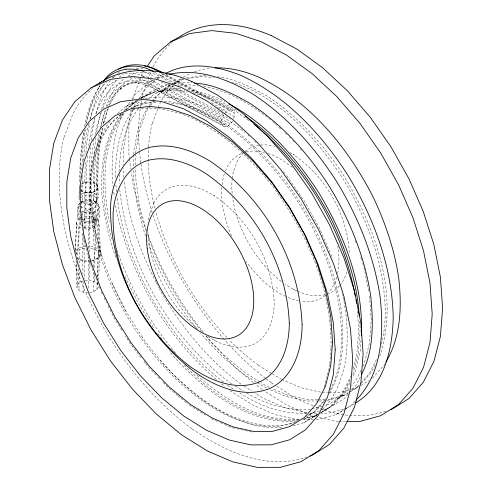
<?xml version="1.0" encoding="UTF-8"?>
<svg xmlns="http://www.w3.org/2000/svg" width="492" height="492" viewBox="0 0 492 492"><rect width="100%" height="100%" fill="white"/><g stroke="black" fill="none" stroke-linecap="round" stroke-linejoin="round"><path stroke-width="0.37" stroke-dasharray="2.46 1.84" d="M88.314 288.177L88.431 255.588M89.722 292.469L93.259 291.83L96.93 289.714L98.474 286.848L97.539 283.902L94.341 281.547L89.605 280.317L89.722 260.385M89.772 251.953L89.722 216.043L84.243 216.234L79.55 217.876L76.709 220.588L75.196 250.243M83.929 239.573L84.409 278.964M84.083 228.282L84.243 216.234M82.853 233.866L82.385 260.231L82.81 261.055L82.97 273.964M93.259 291.83L93.572 272.832M93.677 266.756L93.775 260.674L94.335 259.813L98.695 257.298L100.534 253.897L99.101 222.956L98.111 219.838L94.728 217.347L89.722 216.043M94.341 281.547L94.47 274.671M94.599 267.796L94.95 249.462L95.62 247.593L94.728 217.347M79.686 181.819L80.048 165.767L81.389 147.471L83.517 131.536M80.085 178.319C80.368 162.212 81.543 146.044 84.624 130.214M81.684 170.293L83.185 145.035L85.325 129.027M102.625 128.221C98.572 147.631 97.914 167.551 97.644 187.311L96.856 189.838C92.957 193.602 86.733 193.528 82.102 191.228L82.392 178.338M82.41 177.581L82.459 175.306M81.377 184.076L84.809 182.532L85.27 161.874M85.836 192.618L86.291 172.243L87.588 154.482M97.644 187.311L96.346 184.826L93.265 182.956L89.101 182.126L89.562 161.524L90.62 147.09M90.184 192.833L90.639 172.538L91.93 154.918L93.96 139.71M93.265 182.956L93.72 162.44L95.048 144.384L96.045 136.917M94.163 191.831C94.433 171.966 95.097 151.936 99.255 132.446M96.346 184.826L96.801 164.408L98.111 146.548L100.177 131.087M96.856 189.838C97.115 169.217 97.883 148.424 102.397 128.227M96.93 289.714L97.158 281.301M97.281 276.713L97.779 258.368L100.534 253.897L99.421 250.391L98.111 219.838M97.539 283.902L97.582 282.383M97.73 277.076L98.437 252.033L99.421 250.391L95.62 247.593L89.993 246.129L87.939 246.203M98.689 280.077L99.458 255.243L98.437 252.033L94.95 249.462L89.79 248.122L88.382 248.171M79.55 217.876L78.56 248.189L79.298 250.01L79.642 266.024M91.075 261.16L88.375 261.646L82.81 261.055L78.357 259.044L77.527 258.036L78.628 226.64L76.377 223.749M75.405 250.465L76.709 220.588M83.326 160.281L85.952 137.231L88.708 123.886M85.891 153.467L86.617 143.529L89.649 123.197M329.757 364.289L329.578 366.565L326.694 377.671M329.812 363.533L330.396 355.95M330.458 355.187L330.987 348.367M331.042 347.604C331.94 288.361 306.411 231.449 271.412 184.715C249.106 156.77 222.107 131.819 189.279 116.905C170.632 109.359 150.189 105.405 130.312 110.159M361.03 340.31L360.101 352.297L354.603 373.446L352.53 377.536M80.934 202.427C85.731 197.556 94.359 199.217 98.369 204.383L99.304 207.323L99.304 217.261L97.76 220.115C92.674 223.915 85.387 223.928 79.993 220.73L77.865 218.005L77.865 208.073L80.171 205.256L81.832 207.384C86.045 209.881 91.74 209.875 95.712 206.898L96.918 204.672L96.918 200.041L96.186 197.747L93.695 195.908L90.005 194.949L90.227 181.899L85.639 182.058L81.703 183.43L81.703 193.725L82.508 196.296L82.508 200.927L81.408 201.997M79.046 198.645L79.323 185.699L79.046 198.645L80.46 200.459M77.865 218.005L78.179 205.09L80.411 202.925M76.235 254.106L76.377 252.802L79.298 250.01L84.144 248.319L87.674 248.196M81.604 225.656L80.393 224.106L80.633 221.837M88.308 292.722L83.197 292.18L79.114 290.335L76.98 287.605L77.293 284.61L76.678 263.404M88.763 145.7L89.642 139.113L92.348 125.983L94.593 118.381M91.303 140.269L93.013 127.434L94.938 118.092M96.641 132.44L100.54 113.117M232.513 121.106L230.447 124.039L227.396 126.247L224.475 126.629L222.353 125.097L221.511 122.01L222.144 118.068L224.112 114.181M131.192 110.03L128.892 124.144L128.892 153.836L129.513 158.375M131.309 109.285L132.643 101.112M132.76 100.368L133.246 97.398L141.831 74.36L143.922 71.254M133.646 154.217L137.262 132.016L144.384 112.896L151.893 101.746M135.657 153.055L139.267 130.86L146.395 111.739L150.146 106.161M222.077 184.678L223.393 176.61L224.567 173.442M84.556 126.481C87.275 112.102 91.684 97.699 100.091 85.565C92.945 97.262 88.855 110.54 86.371 123.947M85.805 124.507C89.353 108.88 94.895 92.527 107.145 81.518M90.546 118.849C93.148 106.29 97.213 93.763 104.353 83.019M94.999 134.673L96.635 126.745L101.254 112.397M100.14 128.148L103.769 115.19L106.001 109.71M101.235 125.94L102.902 117.852L105.374 109.476M103.523 123.879L107.354 110.011L108.775 106.53M336.657 277.101L335.698 280.791L331.614 288.841L328.582 292.26M337.617 273.404C339.56 264.53 339.166 255.2 337.752 246.264M346.866 271.836L346.097 274.788L342.014 282.838L339.99 285.12M324.191 387.296L326.503 378.409M353.047 368.766L356.835 354.185L358.686 330.206L357.155 308.57M352.813 374.48L358.311 353.33L360.156 329.357L359.578 321.153M381.269 344.277C388.729 316.436 384.504 286.977 378.188 259.327C370.31 230.674 358.096 203.448 342.604 178.122C315.796 137.471 279.911 97.822 232.458 82.17M104.12 120.983L103.283 123.922L106.481 113.08L108.437 108.271M89.95 119.661C94.384 103.627 102.397 85.854 118.91 79.353M95.829 113.781C99.027 102.09 102.926 90.177 110.559 80.559M101.592 109.562C104.679 98.677 109.304 87.853 117.041 79.452M233.595 118.504L234.266 116.487L234.161 112.865L232.63 110.485L165.257 74.261M64.157 137.286L72.742 114.249A214.807 124.021 60 0 1 92.391 88.554M122.834 113.83C112.613 136.37 110.694 161.751 112.994 186.124M133.209 109.507L127.416 125.042L123.547 148.824L123.547 164.66M134.261 106.678L135.054 104.562L138.775 99.027M143.646 91.395L150.89 71.955M152.354 123.308L157.95 108.283M158.203 107.6L159.476 104.187A178.288 102.933 60 0 1 161.284 100.768M150.177 212.87L153.719 203.368M225.514 170.915C228.546 162.206 235.736 155.06 244.567 152.292M233.792 170.601L237.089 161.745M96.186 113.517C102.127 91.463 124.378 72.502 147.071 84.618L222.353 125.097M102.945 108.252C109.562 88.086 132.76 76.088 152.2 85.811L227.396 126.247M106.198 106.684C110.097 96.223 115.233 85.51 124.341 78.615M109.058 105.829C113.615 93.972 121.579 81.703 134.353 77.834M330.144 390.002C342.986 366.14 342.635 337.74 339.941 311.479C334.117 272.986 319.259 236.394 298.964 203.313C278.515 171.585 252.827 142.864 221.006 122.213C204.807 113.185 187.649 104.156 168.805 102.908M329.492 393.213C344.056 368.477 344.345 338.434 341.319 310.68C335.501 272.187 320.636 235.6 300.348 202.519C279.899 170.792 254.204 142.065 222.384 121.413C204.309 110.835 184.568 102.022 163.319 101.321M351.337 375.334L342.352 393.046L330.138 406.816M350.046 379.935L343.828 392.198L331.608 405.968L320.286 413.04M349.769 382.985L345.618 391.165L333.404 404.934L320.194 413.182M360.95 370.328L355.187 381.681L351.694 385.623M362.979 366.319L364 364.314L369.387 343.582L371.202 320.077L369.387 294.474M360.396 376.847L356.251 385.027L351.159 390.765M376.491 359.461L369.375 373.489L361.392 382.493M375.113 364.984L371.386 372.333L361.405 383.582M379.517 356.3L380.199 354.966C399.369 294.505 375.82 229.057 344.609 176.96C324.16 145.232 298.472 116.512 266.652 95.86C251.092 87.275 234.745 78.419 216.744 76.814M385.15 363.44L384.467 364.775L372.493 378.28L371.208 379.08M81.217 208.522L81.832 207.384L81.832 202.759L80.934 201.062C85.725 203.903 92.195 203.891 96.715 200.515L98.08 197.981L98.08 187.686L97.25 185.078L94.415 182.987L90.227 181.899M97.76 220.115L97.76 210.176L95.712 206.898L95.712 202.273L96.715 200.515L96.715 190.22L98.08 187.686M83.868 227.015C87.588 228.645 92.238 228.122 95.516 225.705L95.516 219.069L96.684 216.898L95.977 214.666C91.875 210.89 84.329 210.834 80.633 215.201L80.393 224.106M95.516 225.705L96.684 223.534L96.684 216.898M91.752 261.037L93.775 260.674L97.779 258.368L98.695 257.298L97.471 225.982L99.101 222.956M107.397 106.284C114.556 88.246 136.345 73.363 155.238 83.603L230.447 124.039M110.116 104.15L114.089 96.942L118.301 91.291L122.656 87.016M110.165 121.075C92.391 143.436 89.446 173.399 90.7 200.994C94.058 239.918 107.373 277.291 125.995 311.442M121.37 114.605C103.597 136.967 100.657 166.929 101.905 194.525C104.279 216.271 108.289 238.023 116.315 258.448M123.886 111.007L130.509 101.174M132.163 98.714L135.06 94.415L149.451 82.189L153.393 79.913M123.271 113.123C110.46 128.763 105.559 148.842 103.375 168.541C102.324 192.28 104.944 216.154 111.844 238.928M124.212 113.351C101.383 143.381 102.644 184.143 108.855 219.537L109.433 221.744M139.187 98.412L146.222 87.97L156.585 79.163M133.141 109.741C118.769 129.162 115.06 154.476 115.805 178.122M134.845 107.213L137.397 103.418L142.539 99.052M138.541 108.701C124.87 126.112 119.507 148.805 119.458 170.626M152.311 101.124L154.814 97.41L168.252 85.995L170.263 84.833L156.825 96.248L154.74 99.347M150.564 105.54L154.322 99.968M98.166 88.388L100.762 84.901M339.486 285.686L336.454 289.105L329.572 293.404L328.115 293.81M325.741 398.686L313.767 412.185L306.688 416.607M324.13 401.263L315.144 411.386L306.78 416.613M322.494 409.27C336.024 396.57 341.922 378.348 345.63 360.654C348.367 338.514 347.598 315.938 342.358 294.216M349.197 388.434L343.213 395.187L328.41 404.43L324.831 405.414M348.108 394.203L344.031 398.797L318.97 413.981M357.401 386.989L359.4 384.744M355.033 401.275L352.069 404.615L346.362 408.182M224.586 113.689L226.96 111.229L230.035 109.894L232.63 110.485M112.274 78.259L113.757 76.801M119.175 77.361L123.849 73.652M80.934 197.796L82.508 196.296L85.965 195.09L90.005 194.949M80.319 203.042L78.179 205.09L77.865 208.073L79.138 209.709M78.179 215.022L79.784 213.491M75.903 250.723L78.56 248.189L83.837 246.344L85.208 246.295M77.293 284.61L79.981 282.045L84.421 280.495M157.163 78.677L160.62 75.743L164.746 73.935M117.428 113.547L125.995 106.272L135.226 100.94M125.214 109.987L136.063 100.768M125.546 110.11L136.967 100.405M121.112 114.162C93.505 134.457 88.308 172.077 90.005 204.051C93.302 242.187 106.315 278.804 124.617 312.236C148.03 352.709 179.709 389.609 221.006 412.511C242.999 423.311 269.118 431.49 293.232 423.003M126.764 109.556L137.612 100.343M121.321 114.359C101.211 129.089 93.91 154.912 91.389 178.614C89.876 205.195 94.415 231.603 102.127 256.978M143.104 98.566L151.099 91.776L167.477 84.624L168.965 84.433M140.626 105.602L147.637 99.642M148.221 99.15L154.064 94.187L170.115 87.176L174.672 86.574M117.797 73.001L119.495 71.82M119.882 89.224C124.716 85.319 130.663 82.797 136.905 82.527M325.427 295.501L319.173 299.413L311.159 301.614L302.248 301.645M326.836 400.568L342.604 396.238L348.391 392.622M349.037 392.216L359.412 385.833M360.913 385.513L368.631 380.691M292.869 425.734L303.835 422.72L318.927 413.286M318.189 414.282L315.04 416.25L302.617 419.664M316.282 419.584L317.795 419.578L336.214 414.516L343.828 409.762M344.757 409.59L354.357 403.717M156.677 78.013L160.62 75.743M151.099 91.776L140.472 97.914L156.85 90.762L175.423 88.314L181.419 88.997M170.915 84.458L181.382 78.412M80.934 190.773C85.725 193.608 92.195 193.596 96.715 190.22M82.01 219.543C86.106 221.966 91.647 221.96 95.516 219.069M84.298 228.737L88.351 229.167L93.591 228.227L97.471 225.982M342.604 396.238L347.881 393.188M350.501 391.675L357.696 387.524L351.245 389.295M303.835 422.72L316.516 415.396L304.093 418.815M336.214 414.516L344.099 409.971M125.546 68.357L126.831 67.761M112.705 77.496L115.226 76.328M129.402 70.651L130.638 70.073M127.877 76.155C137.348 70.707 149.334 71.168 158.947 75.989L172.895 83.486M149.451 82.189L154.267 80.085M157.711 78.585L166.653 74.679L168.153 74.477M173.055 83.615L182.827 79.347M138.676 98.947L155.054 91.801L173.633 89.347L184.875 90.633M168.252 85.995L171.044 84.772M173.836 83.554L184.309 78.984M140.614 98.314L153.578 92.65L172.157 90.196L187.901 91.998M125.995 106.272L139.642 100.313M132.28 107.643L142.053 103.381L155.712 101.573M132.994 107.527L140.669 104.175L156.604 102.072M81.703 193.725C86.635 191.419 93.136 191.456 97.25 195.367L98.08 197.981L95.712 202.273C91.74 205.244 86.045 205.25 81.832 202.759L81.002 201.689M81.487 202.31C86.893 199.869 93.929 200.17 98.369 204.383L98.369 214.315L99.304 217.261M81.487 212.243C86.893 209.807 93.929 210.102 98.369 214.315M83.339 219.66C87.398 217.858 92.656 218.153 95.977 221.302L96.684 223.534M325.2 294.61C316.141 297.273 306.208 295.102 297.801 291.221M348.379 390.082L340.501 392.247L328.275 392.29M328.133 399.602L344.609 395.076M311.934 408.957L321.965 406.201M319.437 410.838L311.399 413.046L309.898 413.052M322.358 410.033L328.939 408.225M305.883 417.776L318.306 414.362M295.329 422.013C271.024 430.764 244.598 422.671 222.384 411.718C198.676 398.6 178.196 380.611 160.263 360.427M343.699 409.086L328.963 413.132L320.624 413.163M344.437 408.883L347.383 408.071M385.863 411.152C363.188 419.381 337.69 415.974 315.772 407.001M307.119 456.84C267.076 471.219 224.641 451.404 191.886 428.753M117.754 75.153L120.595 74.372M90.657 260.477L88.449 260.871L82.385 260.231L77.527 258.036M91.395 260.342L94.335 259.813L93.591 228.227M186.314 77.822L204.531 75.417L208.344 75.854M187.341 78.585L202.519 76.58L213.971 77.89M174.168 83.745L186.056 82.176L192.052 82.859M179.98 85.872L188.331 84.772L198.251 85.903M145.343 98.726C181.683 91.192 217.058 110.46 244.721 132.305M245.957 151.905L253.743 150.878L264.401 152.397M136.167 68.665L143.104 68.271M124.784 73.554C131.696 72.588 138.799 73.997 145.158 76.764M84.809 182.532L89.101 182.126M85.165 280.471L89.605 280.317M322.162 392.315L327.512 392.296M317.481 399.836L308.318 399.867L287.869 395.279L272.125 388.514M318.25 399.836L324.357 399.812M318.533 400.986L306.307 401.029L285.858 396.435L269.432 389.381M319.296 400.986L325.403 400.962M310.452 409.159C287.5 411.134 264.598 403.975 245.102 392.161M306.903 413.059C282.98 414.688 259.407 405.795 239.561 392.954M310.022 413.2L317.598 413.175M299.271 419.19C259.702 422.382 223.958 399.326 195.668 374.006M298.853 419.645L297.34 419.651L275.434 414.731L252.71 404.965L229.819 390.63M302.642 419.633L313.25 419.596M298.976 420.217C253.958 423.895 213.436 395.623 183.75 364.517M296.75 421.072C246.627 424.781 203.817 389.861 172.157 354.837L169.371 351.251M338.453 421.503L336.915 421.509L318.25 417.314M339.222 421.503L345.353 421.478M281.799 427.554C252.87 429.707 225.736 415.875 202.519 399.971C179.057 382.407 159.125 360.734 142.053 336.989M142.157 76.561L145.429 76.635L151.462 77.73M129.624 77.564C135.343 77.527 141.038 78.966 146.155 81.494L221.511 122.01M133.504 82.779L140.829 83.345L149.248 86.18L224.475 126.629M203.596 86.518C229.094 90.639 251.578 104.999 271.67 120.589M187.421 89.685L195.668 90.626L216.99 97.644L224.832 101.789M190.871 91.321L193.873 91.66L215.201 98.677L238.233 111.094M298.576 300.821L292.691 299.499L288.066 297.506M320.667 392.149L300.95 387.727L282.469 379.781M307.045 412.88L286.596 408.286L263.872 398.52L254.961 392.942M315.267 416.644L312.279 415.974L308.822 414.492M251.578 432.037L231.861 427.609L224.334 424.375M193.11 92.748L213.725 99.532L235.52 111.044L250.36 121.801M267.894 153.541L272.783 155.152L282.771 160.429L292.691 167.624M143.172 71.334L148.627 73.591L158.061 78.665M297.143 290.938L293.171 289.228L294.603 290.126M285.422 296.375C269.358 288.773 256.535 275.674 246.141 261.492M281.787 379.486L272.463 374.049M313.004 405.814L297.119 398.987L275.877 385.685M269.388 387.333L266.652 386.159L261.301 382.807M266.695 388.2L256.726 382.364M306.061 413.305L286.719 404.99L264.831 391.281M211.332 418.79L217.489 421.435M220.225 422.61L223.651 424.086M80.67 211.105C85.909 214.075 92.902 213.786 97.76 210.176L99.304 207.323C92.318 201.585 99.581 192.341 97.25 185.078M78.628 226.64L81.715 228.036M294.603 155.183L293.171 154.427C325.802 176.585 347.844 214.764 349.431 254.309M214.93 196.074L213.866 195.508C248.872 219.278 272.5 260.243 274.21 302.666C274.228 318.822 268.681 337.334 252.894 344.621C240.022 349.8 225.754 346.227 213.866 340.144L214.93 340.815M162.618 73.646L230.035 109.894M161.456 73.775L234.161 112.865M154.814 72.441L179.088 85.491M211.449 102.89L226.96 111.229M217.403 107.422L234.266 116.487M168.172 84.101L222.765 113.455M161.038 81.863L230.238 119.076M150.085 79.323L222.144 118.068M276.461 287.506L277.648 288.25M258.368 365.224L271.818 373.649M271.375 382.862L275.231 385.279M260.016 382.007L245.28 372.776L224.377 355.513L205.053 335.409M256.086 381.964L243.276 373.938L222.366 356.675L200.65 333.625M262.261 389.67L255.699 384.51M244.161 386.177L251.781 390.949M231.646 383.735L229.081 382.13C168.602 335.698 127.342 263.817 119.556 187.803M235.49 386.14L243.177 390.956M227.624 385.476L233.909 389.412M189.279 405.113L205.293 415.143M253.355 382.579L235.785 368.065L211.874 343.195L206.271 335.987M240.982 384.184C207.808 359.4 181.228 326.848 160.62 291.104L159.593 289.044M223.479 382.056C193.516 359.283 169.955 329.197 151.099 296.848C134.31 265.545 120.915 231.757 117.133 196.216M216.259 379.437C165.423 336.134 130.669 274.911 116.253 209.918L115.645 205.453M221.566 383.815L225.102 386.737M177.661 395.519L168.369 387.85L162.624 381.872M178.239 395.998L180.564 397.917M181.148 398.397L188.116 404.153M272.771 121.616L274.985 123.676M275.538 124.187L276.639 125.22M278.853 127.274L280.514 128.818M285.483 133.443L286.59 134.47M289.351 137.04L290.458 138.074M248.153 135.245L249.247 136.266M254.739 141.376L255.834 142.397M80.301 189.432L82.102 191.228M148.523 367.204L157.403 376.442M157.926 376.983L160.011 379.154M293.097 140.749L294.075 141.88M300.44 149.254L301.424 150.392M283.3 171.696L286.295 175.17M77.428 257.851L78.357 259.044L78.431 262.095M203.467 332.383C179.721 302.974 160.62 269.628 147.711 234.087M201.726 331.264C178.024 302.808 159.642 270.016 147.729 234.948M195.982 327.617C175.041 301.848 158.602 272.377 147.594 241.055M175.423 352.948C149.39 322.082 129.156 286.467 116.389 248.134M157.84 333.668L162.483 339.646M141.05 357.592L130.312 343.767L125.497 336.104M143.855 361.196L145.257 362.998M145.724 363.6L147.12 365.402M286.731 175.798L303.835 200.238L318.927 227.101L331.147 254.979L332.297 258.583M75.368 251.234L76.039 252.279M153.455 327.543L138.676 304.019L124.974 276.553M142.373 337.401L125.995 311.344L112.293 283.878L112.557 284.511M121.881 330.353L114.255 318.219L107.871 305.427M156.161 282.174C139.402 250.619 127.809 216.062 124.261 180.423M156.505 282.863L159.248 288.361M101.155 291.965L102.834 295.329M104.175 298.023L106.53 302.734M231.529 235.932C224.985 220.471 220.742 203.774 221.72 186.88M146.376 230.557L141.831 218.559L133.246 185.607L131.376 171.991M145.724 236.111L144.384 232.581L137.262 205.232L133.646 178.86L133.646 169.9M90.657 264.462L94.667 275.053M95.737 277.875L97.072 281.406M97.342 282.113L100.282 289.88M90.005 199.58L90.454 200.804L90.454 210.736M355.421 240.705L356.116 242.876M360.753 257.371L361.682 260.268M362.604 263.171L363.533 266.067M146.395 231.418L139.267 204.075L135.657 177.698L135.657 167.993M83.265 236.406L90.387 263.755M364 267.519L368.938 292.23M129.617 159.131L130.964 168.965M123.855 177.446L123.547 168.43M116.518 191.732L115.805 184.217M113.806 192.071L114.421 196.536M79.649 210.035L79.956 212.292M82.232 228.872L82.435 230.379M82.847 233.392L83.056 234.899M76.377 252.802L76.42 254.321M76.168 260.569L76.98 287.605M78.597 268.964L79.114 290.335M79.772 272.131L79.981 282.045M83.068 281.553L83.197 292.18M88.351 229.167L88.406 248.042M135.657 153.805L135.657 165.005M133.646 154.968L133.646 166.911M119.458 174.359L119.458 183.319M95.977 214.666L95.977 221.302M95.177 211.966L95.177 202.034L93.695 200.539L93.695 195.908L94.415 193.282L94.415 182.987M94.101 222.224L94.101 212.292L92.853 208.553L92.853 203.922L93.462 202.39L93.462 192.095M93.548 212.876L93.548 219.512M92.73 220.674L92.73 227.31M89.962 211.947L89.962 218.577M89.157 223.116L89.07 192.882M88.978 221.351L88.978 227.987M86.032 212.083L86.032 218.719M85.639 182.058L85.965 199.721L85.288 200.982L85.288 210.92M85.104 220.939L85.104 227.575M84.55 192.409C85.417 202.624 84.218 212.378 84.064 222.575M82.668 213.257L82.668 219.893M79.993 216.148L79.993 220.73M161.665 100.104A178.288 102.933 60 0 1 172.575 85.848M173.129 85.307A178.288 102.933 60 0 1 181.437 78.517M183.344 77.275A178.288 102.933 60 0 1 190.029 73.677M194.266 71.918A178.288 102.933 60 0 1 209.801 68.302M258.38 365.119A177.987 102.76 60 0 1 228.958 339.615M226.861 337.444A177.987 102.76 60 0 1 155.761 211.234M154.992 208.264A177.987 102.76 60 0 1 148.516 147.6M148.559 146.88A177.987 102.76 60 0 1 152.243 123.209M152.92 66.949A214.807 124.021 60 0 1 171.88 42.663M271.387 382.739A214.444 123.806 60 0 1 266.061 378.779M265.465 378.33A214.444 123.806 60 0 1 224.85 340.095M224.34 339.511A214.444 123.806 60 0 1 153.129 215.373M152.213 212.556A214.444 123.806 60 0 1 140.884 163.498M140.78 162.735A214.444 123.806 60 0 1 140.152 108.794M140.257 108.031A214.444 123.806 60 0 1 141.456 100.565M141.598 99.827A214.444 123.806 60 0 1 143.51 91.278M293.164 289.05A82.779 47.792 60 0 1 285.053 284.167M281.449 281.578A82.779 47.792 60 0 1 232.544 197.2M232.15 193.645A82.779 47.792 60 0 1 232.126 179.254M232.206 178.485A82.779 47.792 60 0 1 233.626 170.46M237.052 161.702A83.136 48.001 60 0 1 244.592 151.887M245.164 151.407A83.136 48.001 60 0 1 259.782 145.165M260.496 145.078A83.136 48.001 60 0 1 274.776 146.278M289.837 152.495A83.136 48.001 60 0 1 293.171 154.482M191.898 428.63A214.444 123.806 60 0 1 64.028 137.17M153.682 203.325A89.163 51.476 60 0 1 213.86 195.564M213.86 339.96A88.806 51.273 60 0 1 207.556 336.307M197.882 329.259A88.806 51.273 60 0 1 148.098 232.162M148.645 219.979A88.806 51.273 60 0 1 150.011 212.728"/><path stroke-width="0.74" d="M361.374 335.815C363.643 284.739 344.32 235.035 318.306 191.886C295.237 156.776 266.4 123.652 228.755 103.861M361.436 374.806C373.858 350.734 373.416 322.377 370.734 296.073C364.793 256.812 349.634 219.493 328.939 185.748C308.084 153.387 281.879 124.089 249.419 103.025C232.384 93.419 214.192 84.181 194.303 83.117M385.826 362.106C401.14 336.891 401.902 306.092 398.668 277.568C394.32 249.075 385.015 221.646 372.493 195.742C346.989 146.505 309.548 100.755 258.368 77.016A178.288 102.933 60 0 0 215.244 67.914M146.856 66.9L154.396 55.701L170.583 41.949L180.982 35.941M103.154 81.457C114.119 64.784 137.871 61.777 154.144 72.078M356.017 400.168C382.555 373.397 384.012 332.02 380.107 296.738C373.871 255.502 357.955 216.308 336.214 180.871C314.314 146.887 286.793 116.118 252.71 93.997C227.796 79.126 198.208 67.699 168.904 74.378M103.935 81.014C113.215 70.073 129.156 66.334 142.532 71.125M91.1 87.84L74.907 101.592L62.343 120.251L53.757 143.289L49.403 170.035L49.403 199.727L53.757 231.498L62.343 264.45L74.907 297.623L91.1 330.071L110.442 360.851L132.385 389.086L156.296 413.963L181.487 434.756L207.23 450.881L232.79 461.871L257.433 467.4L280.44 467.32L301.159 461.625L318.988 450.488L333.416 434.221L344.031 413.298L350.525 388.317L352.709 359.996L350.525 329.154L344.031 296.67L333.416 263.491L318.988 230.563L301.159 198.836L280.44 169.223L257.433 142.569L232.79 119.654L207.23 101.124L181.487 87.521L156.296 79.23L132.385 76.494L110.442 79.39L91.1 87.84L101.493 81.838M355.624 402.923C384.504 385.783 392.524 348.963 393.219 317.715C392.247 266.701 373.766 217.575 347.383 174.426C320.852 133.424 285.975 96.051 240.982 75.454C217.28 65.94 188.91 60.817 165.435 73.64M391.042 409.731L408.877 398.594L423.304 382.327L433.919 361.399L440.414 336.417L442.597 308.097L440.414 277.254L433.919 244.776L423.304 211.597L408.877 178.67L391.042 146.942L370.328 117.324L347.315 90.676L322.678 67.755L297.119 49.231L271.375 35.627M118.554 69.163C132.619 61.106 150.103 65.122 163.233 73.173M170.583 41.949L189.93 33.499L211.874 30.602L235.785 33.339L260.975 41.629L286.719 55.233L312.279 73.757L336.915 96.678L359.929 123.326L380.648 152.944L398.477 184.672L412.905 217.599L423.52 250.779L430.014 283.263L432.197 314.105L430.014 342.42L423.52 367.407L412.905 388.329L398.477 404.596L380.648 415.734L359.929 421.429L346.891 421.472M310.077 456.029L311.559 455.623L329.388 444.485L343.816 428.218L354.431 407.29L360.925 382.309L363.108 353.994L360.925 323.146L354.431 290.667L343.816 257.488L329.388 224.561L311.559 192.833L290.84 163.215L267.826 136.567L243.189 113.646L217.63 95.122L191.886 81.518M144.162 65.903L146.272 66.199M147.028 66.359L152.809 68.474L161.271 72.921M245.034 116.026C282.611 141.979 310.68 179.617 331.608 219.783C345.839 250.016 357.364 282.31 359.209 315.925M254.069 124.494L257.162 126.733C306.006 168.904 341.43 227.329 354.16 290.717M354.461 292.205L355.199 295.92M355.944 299.634L356.688 303.355M180.982 35.941A214.807 124.021 60 0 1 271.375 35.664M99.605 83.05A214.807 124.021 60 0 1 191.886 81.555M289.29 323.09C289.314 345.771 281.547 371.774 259.389 382.007C235.44 391.423 209.543 380.328 189.844 366.386C143.412 330.317 111.346 272.365 113.154 212.796C114.581 190.767 125.737 166.653 148.566 160.238C168.184 155.527 188.122 162.778 204.813 172.877C253.872 206.197 286.904 263.65 289.29 323.09M302.094 324.536C302.125 349.191 293.681 377.456 269.591 388.575C243.558 398.809 215.416 386.755 194.002 371.595C143.535 332.395 108.677 269.401 110.645 204.654C112.194 180.705 124.322 154.5 149.131 147.532C170.46 142.409 192.126 150.288 210.275 161.259C263.601 197.483 299.505 259.93 302.094 324.536M332.561 342.131L330.747 365.673L325.347 386.435L316.522 403.834L304.53 417.357L289.696 426.626L272.463 431.355L253.325 431.423L232.827 426.822L211.56 417.683L190.14 404.27L169.187 386.964L149.291 366.269L131.038 342.789L114.956 317.186L101.493 290.206L91.045 262.623L83.904 235.231L80.288 208.817L80.288 184.137L83.904 161.905L91.045 142.754L101.493 127.231L114.956 115.798L131.038 108.775L149.291 106.364L169.187 108.64L190.14 115.534L211.56 126.856L232.827 142.268L253.325 161.333L272.463 183.504L289.696 208.134L304.53 234.524L316.522 261.904L325.347 289.487L330.747 316.491L332.561 342.131M335.218 349.892L333.281 374.941L327.543 397.032L318.152 415.537L305.391 429.928L289.616 439.78L271.283 444.817L250.92 444.891L229.112 439.996L206.492 430.272L183.7 415.998L161.407 397.591L140.245 375.581L120.829 350.593L103.714 323.361L89.396 294.659L78.277 265.311L70.688 236.172L66.832 208.073L66.832 181.819L70.688 158.166L78.277 137.791L89.396 121.284L103.714 109.119L120.829 101.647L140.245 99.083L161.407 101.5L183.7 108.837L206.492 120.878L229.112 137.28L250.92 157.563L271.283 181.148L289.616 207.347L305.391 235.422L318.152 264.548L327.543 293.896L333.281 322.617L335.218 349.892M147.188 248.331A75.768 43.745 60 0 0 233.509 337.481A75.768 43.745 60 0 0 219.832 223.602A75.768 43.745 60 0 0 147.188 248.331"/></g></svg>
